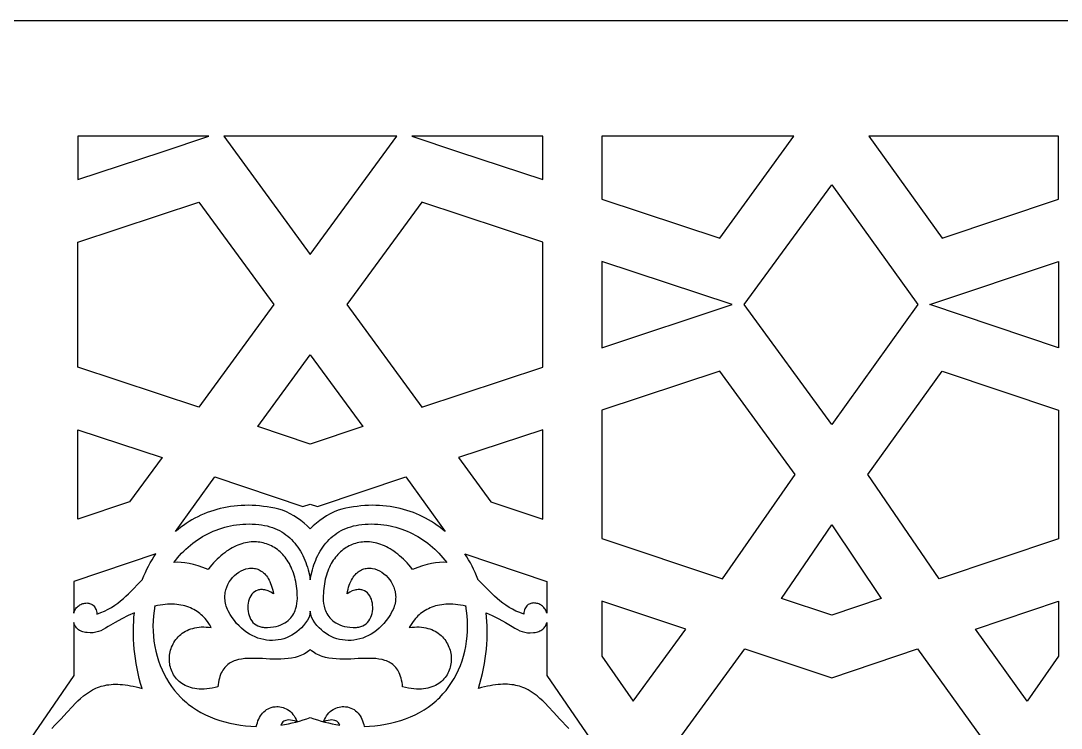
# Model space of a CAD drawing. Extents: x -52 to 65, y -44 to -4.
# Drawn here: x 11.31 to 40.02, y -23.84 to -4.33 of the extents above; entities that cross this region are included whole.
import ezdxf

# ---------------------------------------------------------------- set-up
doc = ezdxf.new("R2010")
doc.units = 0
doc.header["$MEASUREMENT"] = 0
doc.layers.add('LAYER_1', color=18, linetype='CONTINUOUS')

msp = doc.modelspace()

# ---------------------------------------------------------------- linework, layer by layer
at = {"layer": 'LAYER_1'}
for points in [[(64.619, -4.33), (-30.049, -4.33), (-51.834, -4.33)], [(12.165, -23.851), (12.255, -23.761), (12.342, -23.672), (12.425, -23.583), (12.583, -23.41), (12.736, -23.245), (12.811, -23.166), (12.887, -23.091), (12.964, -23.02), (13.042, -22.954), (13.123, -22.892), (13.206, -22.836), (13.293, -22.786), (13.384, -22.741), (13.431, -22.722), (13.48, -22.704), (13.53, -22.688), (13.581, -22.674), (13.634, -22.662), (13.688, -22.651), (13.744, -22.643), (13.802, -22.637), (13.862, -22.633), (13.923, -22.631), (13.986, -22.632), (14.052, -22.635), (14.12, -22.64), (14.189, -22.648), (14.262, -22.658), (14.336, -22.671), (14.413, -22.686), (14.492, -22.704), (14.574, -22.725), (14.659, -22.749), (14.618, -22.609), (14.582, -22.469), (14.549, -22.331), (14.52, -22.194), (14.494, -22.059), (14.473, -21.924), (14.455, -21.791), (14.44, -21.66), (14.429, -21.529), (14.422, -21.4), (14.418, -21.273), (14.418, -21.147), (14.421, -21.023), (14.427, -20.9), (14.436, -20.779), (14.449, -20.659), (14.449, -20.659), (14.278, -20.737), (14.101, -20.826), (13.917, -20.927), (13.726, -21.042), (13.654, -21.086), (13.585, -21.124), (13.518, -21.155), (13.452, -21.18), (13.383, -21.198), (13.347, -21.205), (13.309, -21.209), (13.27, -21.211), (13.229, -21.212), (13.141, -21.207), (13.1, -21.202), (13.061, -21.194), (13.026, -21.185), (12.993, -21.174), (12.962, -21.161), (12.934, -21.146), (12.908, -21.13), (12.885, -21.112), (12.864, -21.093), (12.845, -21.073), (12.828, -21.051), (12.813, -21.028), (12.8, -21.005), (12.789, -20.98), (12.772, -20.929), (12.772, -22.391), (11.365, -24.444)], [(26.438, -23.851), (26.347, -23.761), (26.261, -23.672), (26.178, -23.583), (26.019, -23.41), (25.867, -23.245), (25.792, -23.166), (25.716, -23.091), (25.639, -23.02), (25.561, -22.954), (25.48, -22.892), (25.397, -22.836), (25.31, -22.786), (25.219, -22.741), (25.171, -22.722), (25.123, -22.704), (25.073, -22.688), (25.022, -22.674), (24.969, -22.662), (24.915, -22.651), (24.859, -22.643), (24.801, -22.637), (24.741, -22.633), (24.68, -22.631), (24.616, -22.632), (24.551, -22.635), (24.483, -22.64), (24.413, -22.648), (24.341, -22.658), (24.267, -22.671), (24.19, -22.686), (24.11, -22.704), (24.028, -22.725), (23.944, -22.749), (23.984, -22.609), (24.021, -22.469), (24.054, -22.331), (24.083, -22.194), (24.108, -22.059), (24.13, -21.924), (24.148, -21.791), (24.162, -21.66), (24.173, -21.529), (24.181, -21.4), (24.185, -21.273), (24.185, -21.147), (24.182, -21.023), (24.176, -20.9), (24.166, -20.779), (24.154, -20.659), (24.154, -20.659), (24.324, -20.737), (24.502, -20.826), (24.685, -20.927), (24.876, -21.042), (24.949, -21.086), (25.017, -21.124), (25.084, -21.155), (25.151, -21.18), (25.22, -21.198), (25.256, -21.205), (25.293, -21.209), (25.332, -21.211), (25.373, -21.212), (25.461, -21.207), (25.503, -21.202), (25.541, -21.194), (25.577, -21.185), (25.61, -21.174), (25.64, -21.161), (25.668, -21.146), (25.694, -21.13), (25.718, -21.112), (25.739, -21.093), (25.758, -21.073), (25.775, -21.051), (25.789, -21.028), (25.802, -21.005), (25.813, -20.98), (25.83, -20.929), (25.83, -22.391), (27.237, -24.444)]]:
    msp.add_lwpolyline(points, dxfattribs=at)
for points in [[(12.885, -7.515), (12.885, -8.708), (15.209, -7.941), (16.5, -7.515)], [(16.917, -7.515), (19.301, -10.774), (21.686, -7.515)], [(22.103, -7.515), (23.394, -7.941), (25.718, -8.708), (25.718, -7.515)], [(27.343, -7.515), (27.343, -9.246), (30.6, -10.322), (32.648, -7.515)], [(34.718, -7.515), (36.738, -10.323), (39.948, -9.246), (39.948, -7.515)], [(33.691, -15.467), (31.276, -12.158), (33.691, -8.85), (36.071, -12.158)], [(18.294, -12.158), (16.225, -14.988), (12.885, -13.885), (12.885, -12.158), (12.885, -10.432), (16.225, -9.329)], [(20.309, -12.158), (22.378, -14.988), (25.718, -13.885), (25.718, -12.158), (25.718, -10.432), (22.378, -9.329)], [(27.343, -12.158), (27.343, -13.349), (30.948, -12.158), (27.343, -10.968)], [(39.948, -12.159), (39.948, -13.349), (36.395, -12.159), (39.948, -10.968)], [(19.301, -13.543), (20.751, -15.525), (19.302, -16.004), (19.301, -16.004), (19.301, -16.004), (17.852, -15.525)], [(27.343, -15.072), (27.343, -18.614), (30.68, -19.722), (32.681, -16.848), (30.6, -13.994)], [(39.948, -15.072), (39.948, -18.615), (36.659, -19.722), (34.685, -16.848), (36.738, -13.994)], [(12.885, -18.074), (12.885, -15.609), (15.209, -16.376), (14.315, -17.598)], [(25.718, -18.074), (25.718, -15.609), (23.394, -16.376), (24.287, -17.598)], [(23.021, -18.419), (22.95, -18.359), (22.876, -18.302), (22.801, -18.247), (22.725, -18.194), (22.646, -18.144), (22.567, -18.096), (22.485, -18.051), (22.403, -18.009), (22.318, -17.968), (22.233, -17.931), (22.146, -17.896), (22.057, -17.864), (21.968, -17.834), (21.877, -17.808), (21.784, -17.784), (21.691, -17.762), (21.597, -17.744), (21.501, -17.728), (21.404, -17.716), (21.306, -17.706), (21.208, -17.699), (21.108, -17.696), (21.007, -17.695), (20.906, -17.697), (20.803, -17.703), (20.7, -17.711), (20.596, -17.723), (20.491, -17.738), (20.386, -17.756), (20.28, -17.778), (20.173, -17.803), (20.066, -17.831), (19.957, -17.877), (19.853, -17.929), (19.752, -17.986), (19.655, -18.049), (19.562, -18.116), (19.472, -18.189), (19.385, -18.265), (19.301, -18.346), (19.218, -18.265), (19.131, -18.189), (19.041, -18.116), (18.947, -18.049), (18.85, -17.986), (18.749, -17.929), (18.645, -17.877), (18.536, -17.831), (18.429, -17.803), (18.322, -17.778), (18.216, -17.756), (18.111, -17.738), (18.006, -17.723), (17.902, -17.711), (17.799, -17.703), (17.696, -17.697), (17.595, -17.695), (17.494, -17.696), (17.395, -17.699), (17.296, -17.706), (17.198, -17.716), (17.101, -17.728), (17.006, -17.744), (16.911, -17.762), (16.818, -17.784), (16.726, -17.808), (16.635, -17.834), (16.545, -17.864), (16.457, -17.896), (16.37, -17.931), (16.284, -17.968), (16.2, -18.009), (16.117, -18.051), (16.036, -18.096), (15.956, -18.144), (15.878, -18.194), (15.801, -18.247), (15.726, -18.302), (15.653, -18.359), (15.582, -18.419), (16.668, -16.913), (19.098, -17.729), (19.301, -17.66), (19.504, -17.729), (21.935, -16.913)], [(23.066, -19.271), (22.97, -19.267), (22.869, -19.269), (22.761, -19.28), (22.648, -19.298), (22.527, -19.325), (22.4, -19.361), (22.265, -19.407), (22.122, -19.462), (22.073, -19.399), (22.023, -19.34), (21.972, -19.284), (21.921, -19.23), (21.87, -19.179), (21.819, -19.13), (21.767, -19.085), (21.715, -19.042), (21.663, -19.002), (21.611, -18.964), (21.559, -18.929), (21.506, -18.897), (21.454, -18.867), (21.402, -18.84), (21.349, -18.816), (21.297, -18.793), (21.245, -18.774), (21.193, -18.756), (21.141, -18.742), (21.09, -18.729), (21.039, -18.719), (20.988, -18.711), (20.938, -18.706), (20.887, -18.703), (20.838, -18.702), (20.789, -18.704), (20.74, -18.707), (20.692, -18.713), (20.644, -18.721), (20.598, -18.732), (20.551, -18.744), (20.506, -18.759), (20.461, -18.775), (20.417, -18.794), (20.374, -18.815), (20.332, -18.837), (20.291, -18.862), (20.25, -18.888), (20.211, -18.917), (20.173, -18.948), (20.135, -18.98), (20.099, -19.014), (20.064, -19.05), (20.03, -19.088), (19.997, -19.128), (19.966, -19.169), (19.936, -19.212), (19.907, -19.257), (19.88, -19.304), (19.854, -19.352), (19.829, -19.402), (19.806, -19.454), (19.785, -19.507), (19.765, -19.561), (19.746, -19.618), (19.729, -19.676), (19.714, -19.735), (19.701, -19.796), (19.69, -19.858), (19.68, -19.921), (19.672, -19.986), (19.666, -20.053), (19.662, -20.12), (19.66, -20.189), (19.657, -20.228), (19.658, -20.273), (19.661, -20.331), (19.669, -20.399), (19.683, -20.474), (19.706, -20.555), (19.721, -20.597), (19.739, -20.638), (19.76, -20.68), (19.783, -20.721), (19.811, -20.761), (19.842, -20.801), (19.876, -20.838), (19.915, -20.874), (19.958, -20.908), (20.006, -20.94), (20.058, -20.968), (20.115, -20.994), (20.177, -21.016), (20.245, -21.034), (20.318, -21.048), (20.397, -21.057), (20.482, -21.062), (20.573, -21.062), (20.606, -21.059), (20.637, -21.055), (20.668, -21.049), (20.697, -21.042), (20.724, -21.032), (20.751, -21.021), (20.8, -20.994), (20.844, -20.961), (20.883, -20.923), (20.918, -20.88), (20.947, -20.833), (20.972, -20.783), (20.992, -20.731), (21.007, -20.676), (21.018, -20.62), (21.024, -20.563), (21.025, -20.506), (21.022, -20.449), (21.015, -20.393), (21.003, -20.339), (20.986, -20.287), (20.965, -20.237), (20.94, -20.192), (20.911, -20.15), (20.877, -20.113), (20.839, -20.081), (20.797, -20.055), (20.751, -20.035), (20.726, -20.028), (20.701, -20.023), (20.674, -20.02), (20.647, -20.018), (20.618, -20.019), (20.588, -20.022), (20.558, -20.027), (20.526, -20.034), (20.494, -20.044), (20.46, -20.057), (20.39, -20.089), (20.316, -20.132), (20.329, -20.069), (20.343, -20.008), (20.359, -19.952), (20.377, -19.898), (20.396, -19.848), (20.417, -19.8), (20.438, -19.756), (20.462, -19.715), (20.486, -19.677), (20.511, -19.642), (20.538, -19.61), (20.565, -19.58), (20.594, -19.554), (20.623, -19.53), (20.653, -19.509), (20.684, -19.49), (20.715, -19.474), (20.747, -19.46), (20.78, -19.449), (20.812, -19.441), (20.846, -19.434), (20.879, -19.43), (20.913, -19.428), (20.946, -19.429), (20.98, -19.431), (21.014, -19.436), (21.081, -19.451), (21.147, -19.474), (21.212, -19.503), (21.274, -19.54), (21.334, -19.583), (21.391, -19.632), (21.443, -19.687), (21.492, -19.746), (21.535, -19.81), (21.573, -19.878), (21.604, -19.95), (21.629, -20.026), (21.639, -20.064), (21.646, -20.104), (21.652, -20.144), (21.656, -20.184), (21.658, -20.225), (21.657, -20.267), (21.654, -20.309), (21.649, -20.351), (21.641, -20.393), (21.631, -20.436), (21.619, -20.479), (21.604, -20.522), (21.586, -20.565), (21.565, -20.608), (21.512, -20.703), (21.456, -20.791), (21.396, -20.874), (21.333, -20.951), (21.267, -21.022), (21.199, -21.087), (21.128, -21.147), (21.055, -21.2), (20.98, -21.248), (20.904, -21.29), (20.826, -21.326), (20.747, -21.357), (20.668, -21.381), (20.587, -21.4), (20.507, -21.413), (20.426, -21.421), (20.346, -21.423), (20.265, -21.419), (20.186, -21.409), (20.108, -21.394), (20.03, -21.374), (19.954, -21.347), (19.88, -21.315), (19.808, -21.277), (19.738, -21.234), (19.67, -21.186), (19.606, -21.131), (19.544, -21.071), (19.485, -21.006), (19.43, -20.935), (19.378, -20.859), (19.331, -20.777), (19.315, -20.699), (19.301, -20.619), (19.288, -20.699), (19.272, -20.777), (19.224, -20.859), (19.173, -20.935), (19.118, -21.006), (19.059, -21.071), (18.997, -21.131), (18.932, -21.186), (18.865, -21.234), (18.795, -21.277), (18.722, -21.315), (18.648, -21.347), (18.572, -21.374), (18.495, -21.394), (18.417, -21.409), (18.337, -21.419), (18.257, -21.423), (18.177, -21.421), (18.096, -21.413), (18.015, -21.4), (17.935, -21.381), (17.855, -21.357), (17.776, -21.326), (17.699, -21.29), (17.622, -21.248), (17.547, -21.2), (17.474, -21.147), (17.404, -21.087), (17.335, -21.022), (17.269, -20.951), (17.206, -20.874), (17.147, -20.791), (17.09, -20.703), (17.038, -20.608), (17.017, -20.565), (16.999, -20.522), (16.984, -20.479), (16.971, -20.436), (16.961, -20.393), (16.953, -20.351), (16.948, -20.309), (16.945, -20.267), (16.945, -20.225), (16.946, -20.184), (16.95, -20.144), (16.956, -20.104), (16.964, -20.064), (16.973, -20.026), (16.998, -19.95), (17.03, -19.878), (17.067, -19.81), (17.111, -19.746), (17.159, -19.687), (17.212, -19.632), (17.268, -19.583), (17.328, -19.54), (17.391, -19.503), (17.455, -19.474), (17.521, -19.451), (17.588, -19.436), (17.622, -19.431), (17.656, -19.429), (17.69, -19.428), (17.723, -19.43), (17.757, -19.434), (17.79, -19.441), (17.823, -19.449), (17.855, -19.46), (17.887, -19.474), (17.918, -19.49), (17.949, -19.509), (17.979, -19.53), (18.009, -19.554), (18.037, -19.58), (18.064, -19.61), (18.091, -19.642), (18.116, -19.677), (18.141, -19.715), (18.164, -19.756), (18.186, -19.8), (18.206, -19.848), (18.225, -19.898), (18.243, -19.952), (18.259, -20.008), (18.273, -20.069), (18.286, -20.132), (18.212, -20.089), (18.142, -20.057), (18.109, -20.044), (18.076, -20.034), (18.045, -20.027), (18.014, -20.022), (17.985, -20.019), (17.956, -20.018), (17.928, -20.02), (17.902, -20.023), (17.876, -20.028), (17.852, -20.035), (17.805, -20.055), (17.763, -20.081), (17.726, -20.113), (17.692, -20.15), (17.662, -20.192), (17.637, -20.237), (17.617, -20.287), (17.6, -20.339), (17.588, -20.393), (17.58, -20.449), (17.577, -20.506), (17.579, -20.563), (17.585, -20.62), (17.595, -20.676), (17.611, -20.731), (17.631, -20.783), (17.655, -20.833), (17.685, -20.88), (17.719, -20.923), (17.759, -20.961), (17.803, -20.994), (17.852, -21.021), (17.878, -21.032), (17.906, -21.042), (17.935, -21.049), (17.965, -21.055), (17.997, -21.059), (18.03, -21.062), (18.121, -21.062), (18.206, -21.057), (18.285, -21.048), (18.358, -21.034), (18.425, -21.016), (18.487, -20.994), (18.545, -20.968), (18.597, -20.94), (18.644, -20.908), (18.687, -20.874), (18.726, -20.838), (18.761, -20.801), (18.792, -20.761), (18.819, -20.721), (18.843, -20.68), (18.863, -20.638), (18.881, -20.597), (18.896, -20.555), (18.919, -20.474), (18.934, -20.399), (18.942, -20.331), (18.945, -20.273), (18.945, -20.228), (18.943, -20.189), (18.941, -20.12), (18.937, -20.053), (18.931, -19.986), (18.923, -19.921), (18.913, -19.858), (18.901, -19.796), (18.888, -19.735), (18.873, -19.676), (18.856, -19.618), (18.838, -19.561), (18.818, -19.507), (18.796, -19.454), (18.773, -19.402), (18.749, -19.352), (18.723, -19.304), (18.695, -19.257), (18.667, -19.212), (18.637, -19.169), (18.605, -19.128), (18.572, -19.088), (18.539, -19.05), (18.504, -19.014), (18.467, -18.98), (18.43, -18.948), (18.392, -18.917), (18.352, -18.888), (18.312, -18.862), (18.271, -18.837), (18.228, -18.815), (18.185, -18.794), (18.141, -18.775), (18.097, -18.759), (18.051, -18.744), (18.005, -18.732), (17.958, -18.721), (17.911, -18.713), (17.862, -18.707), (17.814, -18.704), (17.765, -18.702), (17.715, -18.703), (17.665, -18.706), (17.614, -18.711), (17.564, -18.719), (17.512, -18.729), (17.461, -18.742), (17.409, -18.756), (17.357, -18.774), (17.305, -18.793), (17.253, -18.816), (17.201, -18.84), (17.148, -18.867), (17.096, -18.897), (17.043, -18.929), (16.991, -18.964), (16.939, -19.002), (16.887, -19.042), (16.835, -19.085), (16.783, -19.13), (16.732, -19.179), (16.681, -19.23), (16.63, -19.284), (16.58, -19.34), (16.53, -19.399), (16.48, -19.462), (16.337, -19.407), (16.203, -19.361), (16.075, -19.325), (15.955, -19.298), (15.841, -19.28), (15.734, -19.269), (15.632, -19.267), (15.536, -19.271), (15.587, -19.205), (15.64, -19.14), (15.695, -19.078), (15.751, -19.017), (15.809, -18.958), (15.869, -18.901), (15.93, -18.846), (15.993, -18.792), (16.058, -18.741), (16.124, -18.692), (16.191, -18.645), (16.26, -18.6), (16.331, -18.557), (16.402, -18.517), (16.475, -18.479), (16.55, -18.443), (16.625, -18.41), (16.702, -18.379), (16.78, -18.35), (16.859, -18.324), (16.939, -18.3), (17.02, -18.28), (17.102, -18.261), (17.185, -18.246), (17.269, -18.233), (17.353, -18.223), (17.439, -18.216), (17.525, -18.211), (17.612, -18.21), (17.7, -18.211), (17.789, -18.216), (17.878, -18.223), (17.958, -18.233), (18.037, -18.247), (18.112, -18.264), (18.185, -18.284), (18.256, -18.307), (18.324, -18.333), (18.39, -18.362), (18.453, -18.394), (18.514, -18.429), (18.572, -18.466), (18.628, -18.506), (18.682, -18.548), (18.734, -18.593), (18.783, -18.64), (18.829, -18.689), (18.874, -18.74), (18.916, -18.793), (18.957, -18.847), (18.995, -18.904), (19.03, -18.962), (19.064, -19.021), (19.096, -19.082), (19.125, -19.144), (19.153, -19.208), (19.178, -19.272), (19.201, -19.338), (19.223, -19.404), (19.242, -19.472), (19.276, -19.608), (19.301, -19.747), (19.327, -19.608), (19.36, -19.472), (19.379, -19.404), (19.401, -19.338), (19.424, -19.272), (19.45, -19.208), (19.477, -19.144), (19.507, -19.082), (19.538, -19.021), (19.572, -18.962), (19.608, -18.904), (19.646, -18.847), (19.686, -18.793), (19.728, -18.74), (19.773, -18.689), (19.82, -18.64), (19.869, -18.593), (19.92, -18.548), (19.974, -18.506), (20.03, -18.466), (20.088, -18.429), (20.149, -18.394), (20.212, -18.362), (20.278, -18.333), (20.346, -18.307), (20.417, -18.284), (20.49, -18.264), (20.566, -18.247), (20.644, -18.233), (20.725, -18.223), (20.814, -18.216), (20.902, -18.211), (20.99, -18.21), (21.077, -18.211), (21.164, -18.216), (21.249, -18.223), (21.334, -18.233), (21.418, -18.246), (21.501, -18.261), (21.583, -18.28), (21.664, -18.3), (21.744, -18.324), (21.823, -18.35), (21.901, -18.379), (21.977, -18.41), (22.053, -18.443), (22.127, -18.479), (22.2, -18.517), (22.272, -18.557), (22.342, -18.6), (22.411, -18.645), (22.479, -18.692), (22.545, -18.741), (22.609, -18.792), (22.672, -18.846), (22.734, -18.901), (22.794, -18.958), (22.852, -19.017), (22.908, -19.078), (22.963, -19.14), (23.016, -19.205)], [(33.691, -20.725), (32.304, -20.263), (33.691, -18.229), (33.691, -18.229), (35.057, -20.263), (33.691, -20.726)], [(12.772, -20.672), (12.78, -20.642), (12.79, -20.614), (12.803, -20.587), (12.818, -20.561), (12.834, -20.537), (12.853, -20.514), (12.874, -20.493), (12.896, -20.474), (12.919, -20.457), (12.943, -20.441), (12.969, -20.427), (12.995, -20.416), (13.022, -20.406), (13.049, -20.399), (13.077, -20.393), (13.104, -20.39), (13.132, -20.389), (13.159, -20.39), (13.186, -20.394), (13.212, -20.401), (13.238, -20.41), (13.262, -20.421), (13.285, -20.435), (13.307, -20.452), (13.327, -20.472), (13.346, -20.495), (13.363, -20.52), (13.377, -20.549), (13.39, -20.58), (13.4, -20.615), (13.407, -20.653), (13.412, -20.694), (13.522, -20.655), (13.626, -20.611), (13.723, -20.562), (13.816, -20.51), (13.904, -20.453), (13.987, -20.394), (14.066, -20.332), (14.142, -20.269), (14.214, -20.203), (14.284, -20.136), (14.418, -20.001), (14.546, -19.866), (14.673, -19.737), (14.673, -19.736), (14.675, -19.734), (14.712, -19.64), (14.752, -19.548), (14.794, -19.458), (14.838, -19.369), (14.884, -19.283), (14.933, -19.199), (14.983, -19.116), (15.036, -19.036), (12.772, -19.799)], [(25.83, -20.672), (25.822, -20.642), (25.812, -20.614), (25.8, -20.587), (25.785, -20.561), (25.768, -20.537), (25.749, -20.514), (25.729, -20.493), (25.707, -20.474), (25.683, -20.457), (25.659, -20.441), (25.634, -20.427), (25.607, -20.416), (25.58, -20.406), (25.553, -20.399), (25.526, -20.393), (25.498, -20.39), (25.47, -20.389), (25.443, -20.39), (25.416, -20.394), (25.39, -20.401), (25.365, -20.41), (25.34, -20.421), (25.317, -20.435), (25.295, -20.452), (25.275, -20.472), (25.256, -20.495), (25.24, -20.52), (25.225, -20.549), (25.213, -20.58), (25.203, -20.615), (25.195, -20.653), (25.191, -20.694), (25.081, -20.655), (24.977, -20.611), (24.879, -20.562), (24.786, -20.51), (24.699, -20.453), (24.615, -20.394), (24.536, -20.332), (24.46, -20.269), (24.388, -20.203), (24.318, -20.136), (24.184, -20.001), (24.056, -19.866), (23.929, -19.737), (23.929, -19.736), (23.928, -19.734), (23.89, -19.64), (23.851, -19.548), (23.809, -19.458), (23.765, -19.369), (23.718, -19.283), (23.67, -19.199), (23.619, -19.116), (23.566, -19.036), (25.83, -19.799)], [(27.343, -20.339), (27.343, -21.854), (28.214, -23.097), (29.665, -21.11)], [(39.948, -20.339), (39.948, -21.854), (39.089, -23.098), (37.659, -21.11)], [(20.114, -23.756), (20.096, -23.723), (20.077, -23.694), (20.055, -23.671), (20.032, -23.653), (20.005, -23.639), (19.974, -23.628), (19.937, -23.62), (19.895, -23.616), (19.848, -23.618), (19.794, -23.627), (19.733, -23.642), (19.666, -23.665), (19.69, -23.607), (19.718, -23.554), (19.747, -23.506), (19.78, -23.462), (19.814, -23.422), (19.85, -23.387), (19.888, -23.356), (19.928, -23.329), (19.969, -23.306), (20.01, -23.287), (20.053, -23.272), (20.097, -23.26), (20.141, -23.252), (20.185, -23.248), (20.229, -23.247), (20.273, -23.25), (20.326, -23.257), (20.376, -23.269), (20.424, -23.286), (20.468, -23.306), (20.51, -23.331), (20.549, -23.36), (20.585, -23.392), (20.618, -23.427), (20.649, -23.465), (20.677, -23.506), (20.702, -23.55), (20.725, -23.596), (20.745, -23.643), (20.763, -23.693), (20.778, -23.744), (20.791, -23.796), (20.939, -23.789), (21.086, -23.776), (21.232, -23.758), (21.376, -23.735), (21.519, -23.705), (21.66, -23.67), (21.798, -23.629), (21.933, -23.583), (22.066, -23.53), (22.194, -23.471), (22.319, -23.407), (22.44, -23.337), (22.556, -23.26), (22.667, -23.177), (22.721, -23.134), (22.773, -23.089), (22.824, -23.042), (22.873, -22.994), (22.963, -22.899), (23.048, -22.799), (23.128, -22.694), (23.202, -22.586), (23.271, -22.473), (23.335, -22.356), (23.393, -22.236), (23.445, -22.112), (23.491, -21.984), (23.532, -21.854), (23.566, -21.721), (23.594, -21.585), (23.616, -21.446), (23.632, -21.305), (23.641, -21.162), (23.643, -21.017), (23.639, -20.878), (23.629, -20.741), (23.612, -20.605), (23.59, -20.472), (23.591, -20.473), (23.591, -20.474), (23.517, -20.458), (23.444, -20.446), (23.374, -20.436), (23.305, -20.428), (23.238, -20.424), (23.172, -20.421), (23.108, -20.422), (23.046, -20.424), (22.985, -20.429), (22.927, -20.436), (22.869, -20.446), (22.814, -20.458), (22.76, -20.471), (22.708, -20.487), (22.657, -20.505), (22.608, -20.525), (22.561, -20.547), (22.515, -20.571), (22.47, -20.596), (22.428, -20.623), (22.386, -20.652), (22.347, -20.683), (22.309, -20.715), (22.272, -20.748), (22.237, -20.783), (22.204, -20.82), (22.141, -20.897), (22.085, -20.979), (22.034, -21.066), (22.106, -21.057), (22.176, -21.052), (22.243, -21.05), (22.308, -21.051), (22.371, -21.056), (22.432, -21.064), (22.49, -21.075), (22.546, -21.089), (22.6, -21.106), (22.652, -21.125), (22.701, -21.147), (22.748, -21.171), (22.792, -21.197), (22.834, -21.226), (22.874, -21.257), (22.912, -21.289), (22.947, -21.324), (22.98, -21.36), (23.011, -21.398), (23.039, -21.437), (23.064, -21.477), (23.088, -21.519), (23.109, -21.561), (23.128, -21.605), (23.144, -21.649), (23.158, -21.694), (23.169, -21.74), (23.178, -21.786), (23.185, -21.832), (23.189, -21.879), (23.191, -21.925), (23.19, -21.972), (23.187, -22.018), (23.182, -22.065), (23.174, -22.11), (23.163, -22.155), (23.15, -22.2), (23.135, -22.244), (23.117, -22.287), (23.097, -22.328), (23.074, -22.369), (23.049, -22.408), (23.021, -22.447), (22.991, -22.483), (22.958, -22.518), (22.922, -22.551), (22.885, -22.582), (22.844, -22.611), (22.801, -22.638), (22.756, -22.663), (22.708, -22.686), (22.657, -22.706), (22.604, -22.723), (22.548, -22.738), (22.49, -22.749), (22.429, -22.758), (22.366, -22.764), (22.3, -22.766), (22.231, -22.765), (22.16, -22.761), (22.086, -22.752), (22.01, -22.741), (21.931, -22.725), (21.849, -22.706), (21.842, -22.64), (21.833, -22.578), (21.822, -22.52), (21.809, -22.465), (21.793, -22.413), (21.776, -22.365), (21.757, -22.32), (21.736, -22.277), (21.713, -22.238), (21.689, -22.202), (21.663, -22.168), (21.635, -22.137), (21.606, -22.109), (21.575, -22.083), (21.543, -22.059), (21.509, -22.038), (21.474, -22.018), (21.438, -22.001), (21.4, -21.986), (21.361, -21.972), (21.281, -21.951), (21.196, -21.935), (21.107, -21.925), (21.015, -21.919), (20.92, -21.917), (20.823, -21.918), (20.624, -21.925), (20.42, -21.935), (20.215, -21.94), (20.114, -21.939), (20.013, -21.934), (19.914, -21.925), (19.817, -21.911), (19.723, -21.891), (19.631, -21.865), (19.586, -21.849), (19.543, -21.831), (19.5, -21.811), (19.458, -21.788), (19.417, -21.764), (19.377, -21.737), (19.339, -21.707), (19.301, -21.675), (19.264, -21.707), (19.225, -21.737), (19.185, -21.764), (19.145, -21.788), (19.103, -21.811), (19.06, -21.831), (19.016, -21.849), (18.971, -21.865), (18.88, -21.891), (18.785, -21.911), (18.688, -21.925), (18.589, -21.934), (18.489, -21.939), (18.387, -21.94), (18.183, -21.935), (17.979, -21.925), (17.779, -21.918), (17.682, -21.917), (17.587, -21.919), (17.496, -21.925), (17.407, -21.935), (17.322, -21.951), (17.241, -21.972), (17.202, -21.986), (17.165, -22.001), (17.128, -22.018), (17.093, -22.038), (17.06, -22.059), (17.027, -22.083), (16.997, -22.109), (16.967, -22.137), (16.94, -22.168), (16.914, -22.202), (16.889, -22.238), (16.866, -22.277), (16.846, -22.32), (16.827, -22.365), (16.809, -22.413), (16.794, -22.465), (16.781, -22.52), (16.77, -22.578), (16.761, -22.64), (16.754, -22.706), (16.672, -22.725), (16.593, -22.741), (16.517, -22.752), (16.443, -22.761), (16.372, -22.765), (16.303, -22.766), (16.237, -22.764), (16.174, -22.758), (16.113, -22.749), (16.055, -22.738), (15.999, -22.723), (15.946, -22.706), (15.895, -22.686), (15.847, -22.663), (15.802, -22.638), (15.759, -22.611), (15.718, -22.582), (15.68, -22.551), (15.645, -22.518), (15.612, -22.483), (15.582, -22.447), (15.554, -22.408), (15.529, -22.369), (15.506, -22.328), (15.486, -22.287), (15.468, -22.244), (15.452, -22.2), (15.44, -22.155), (15.429, -22.11), (15.421, -22.065), (15.416, -22.018), (15.412, -21.972), (15.412, -21.925), (15.414, -21.879), (15.418, -21.832), (15.424, -21.786), (15.433, -21.74), (15.445, -21.694), (15.459, -21.649), (15.475, -21.605), (15.494, -21.561), (15.515, -21.519), (15.538, -21.477), (15.564, -21.437), (15.592, -21.398), (15.623, -21.36), (15.655, -21.324), (15.691, -21.289), (15.728, -21.257), (15.768, -21.226), (15.81, -21.197), (15.855, -21.171), (15.902, -21.147), (15.951, -21.125), (16.002, -21.106), (16.056, -21.089), (16.112, -21.075), (16.17, -21.064), (16.231, -21.056), (16.294, -21.051), (16.359, -21.05), (16.427, -21.052), (16.496, -21.057), (16.568, -21.066), (16.518, -20.979), (16.461, -20.897), (16.399, -20.82), (16.365, -20.783), (16.33, -20.748), (16.294, -20.715), (16.256, -20.683), (16.216, -20.652), (16.175, -20.623), (16.132, -20.596), (16.088, -20.571), (16.042, -20.547), (15.995, -20.525), (15.946, -20.505), (15.895, -20.487), (15.843, -20.471), (15.789, -20.458), (15.733, -20.446), (15.676, -20.436), (15.617, -20.429), (15.557, -20.424), (15.494, -20.422), (15.431, -20.421), (15.365, -20.424), (15.298, -20.428), (15.229, -20.436), (15.158, -20.446), (15.086, -20.458), (15.011, -20.474), (15.012, -20.473), (15.012, -20.472), (14.99, -20.605), (14.974, -20.741), (14.964, -20.878), (14.96, -21.017), (14.962, -21.162), (14.971, -21.305), (14.986, -21.446), (15.008, -21.585), (15.036, -21.721), (15.071, -21.854), (15.111, -21.984), (15.158, -22.112), (15.21, -22.236), (15.268, -22.356), (15.331, -22.473), (15.4, -22.586), (15.475, -22.694), (15.555, -22.799), (15.639, -22.899), (15.729, -22.994), (15.779, -23.042), (15.83, -23.089), (15.882, -23.134), (15.935, -23.177), (16.047, -23.26), (16.163, -23.337), (16.283, -23.407), (16.408, -23.471), (16.537, -23.53), (16.669, -23.583), (16.805, -23.629), (16.943, -23.67), (17.084, -23.705), (17.226, -23.735), (17.371, -23.758), (17.517, -23.776), (17.664, -23.789), (17.811, -23.796), (17.824, -23.744), (17.84, -23.693), (17.857, -23.643), (17.878, -23.596), (17.901, -23.55), (17.926, -23.506), (17.954, -23.465), (17.985, -23.427), (18.018, -23.392), (18.054, -23.36), (18.093, -23.331), (18.135, -23.306), (18.179, -23.286), (18.226, -23.269), (18.277, -23.257), (18.33, -23.25), (18.374, -23.247), (18.418, -23.248), (18.462, -23.252), (18.506, -23.26), (18.549, -23.272), (18.592, -23.287), (18.634, -23.306), (18.675, -23.329), (18.714, -23.356), (18.752, -23.387), (18.789, -23.422), (18.823, -23.462), (18.855, -23.506), (18.885, -23.554), (18.912, -23.607), (18.936, -23.665), (18.869, -23.642), (18.809, -23.627), (18.755, -23.618), (18.707, -23.616), (18.665, -23.62), (18.629, -23.628), (18.598, -23.639), (18.571, -23.653), (18.547, -23.671), (18.526, -23.694), (18.506, -23.723), (18.489, -23.756), (18.594, -23.739), (18.698, -23.72), (18.802, -23.698), (18.904, -23.673), (19.006, -23.646), (19.106, -23.615), (19.204, -23.582), (19.301, -23.547), (19.398, -23.582), (19.497, -23.615), (19.597, -23.646), (19.698, -23.673), (19.801, -23.698), (19.904, -23.72), (20.009, -23.739)], [(33.691, -26.568), (31.291, -27.367), (29.202, -24.509), (31.291, -21.651), (33.69, -22.45), (33.69, -22.45), (33.691, -22.45), (36.057, -21.651), (38.116, -24.509), (36.057, -27.367), (33.691, -26.568)]]:
    msp.add_lwpolyline(points, close=True, dxfattribs=at)

doc.saveas('drawing.dxf')
